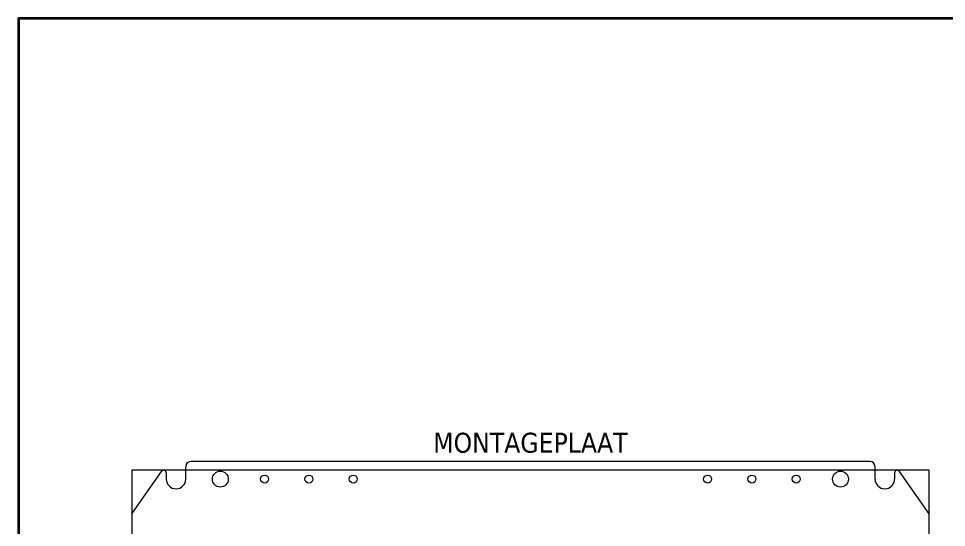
# Model space of a CAD drawing. Header units: millimetres. Extents: x 0 to 1975, y 0 to 1358.
# Drawn here: x 0 to 524, y 1070 to 1358 of the extents above; entities that cross this region are included whole.
import ezdxf
from ezdxf.enums import TextEntityAlignment as Align

# ---------------------------------------------------------------- set-up
doc = ezdxf.new("R2010")
doc.units = ezdxf.units.MM
for name, color, linetype, lineweight in [('ECAB_WORK', 6, 'Continuous', 5), ('EPLAN201', 73, 'Continuous', 9), ('EPLAN400', 5, 'Continuous', 9), ('EPLAN451', 73, 'Continuous', 9), ('EPLAN452', 73, 'Continuous', 9), ('EPLAN490', 5, 'Continuous', 5), ('EPLAN492', 5, 'Continuous', 5), ('EPLAN500', 7, 'Continuous', 9), ('EPLAN501', 7, 'Continuous', 9), ('EPLAN503', 7, 'Continuous', 9), ('EPLAN504', 7, 'Continuous', 9), ('KASTEN', 1, 'Continuous', 5)]:
    doc.layers.add(name, color=color, linetype=linetype, lineweight=lineweight)
doc.styles.add('Tahoma', font='')
doc.styles.get('Tahoma').set_extended_font_data('Tahoma')

# ---------------------------------------------------------------- blocks, each defined once
blk = doc.blocks.new('EPLFRAME')
at = {"layer": 'EPLAN201', "linetype": 'Continuous', "lineweight": 35, "ltscale": 4}
blk.add_lwpolyline([(0, 0), (1975, 0), (1975, 1357.5), (0, 1357.5)], close=True, dxfattribs=at)
blk.add_lwpolyline([(0, 0), (1975, 0), (1975, 1357.5), (0, 1357.5)], close=True, dxfattribs=at)
at = {"layer": 'EPLAN451', "color": 73, "style": 'Tahoma'}
for tag, p, height in [('14_10000', (1765, 76.5), 11.29), ('14_10011', (590, 57.5), 15.8), ('14_10021', (1850, 54), 8.13), ('14_3010', (1750, 34), 8.13)]:
    blk.add_attdef(tag, p, '', height=height, dxfattribs=at)
for tag, height, p in [('14_10015', 15.8, (281.25, 60)), ('14_10016', 11.29, (281.25, 35)), ('14_10017', 11.29, (281.25, 10))]:
    blk.add_attdef(tag, text='', height=height, dxfattribs=at).set_placement(p, align=Align.CENTER)
at = {"layer": 'EPLAN452', "color": 73, "style": 'Tahoma'}
for tag, p, height in [('4_11011', (1160, 57.5), 15.8), ('4_11020', (1750, 54), 8.13), ('4_11024', (1850, 35), 8.13), ('4_11042', (1750, 7.5), 11.29), ('4_11043', (1874.83, 8), 11.29)]:
    blk.add_attdef(tag, p, '', height=height, dxfattribs=at)
blk = doc.blocks.new('EPLSYM_LibrarySPECIAL_Symbol11_Variant0_Placement8_3')
at = {"layer": 'EPLAN400', "color": 5, "style": 'Tahoma'}
blk.add_attdef('17_20010', text='', height=11.29, dxfattribs=at).set_placement((-1.5, -0.5), align=Align.BOTTOM_CENTER)
at = {"layer": 'EPLAN500', "color": 7, "style": 'Tahoma'}
blk.add_attdef('17_20027', text='', height=1.63, dxfattribs=at).set_placement((-1.5, -21.95), align=Align.BOTTOM_CENTER)
at = {"layer": 'EPLAN501', "color": 7, "style": 'Tahoma'}
blk.add_attdef('17_20011', text='', height=1.63, dxfattribs=at).set_placement((-1.5, -27.35), align=Align.BOTTOM_CENTER)
at = {"layer": 'EPLAN503', "color": 7, "style": 'Tahoma'}
blk.add_attdef('17_20024', text='', height=1.63, dxfattribs=at).set_placement((-1.5, -30.05), align=Align.BOTTOM_CENTER)
at = {"layer": 'EPLAN504', "color": 7, "style": 'Tahoma'}
blk.add_attdef('17_20901[1]', text='', height=1.63, dxfattribs=at).set_placement((-1.5, -24.65), align=Align.BOTTOM_CENTER)
blk = doc.blocks.new('EPLSYM_LibrarySPECIAL_Symbol12_Variant0_Placement8_128')
at = {"layer": 'ECAB_WORK'}
blk.add_lwpolyline([(0, -40), (450, -40), (450, 0), (0, 0)], close=True, dxfattribs=at)
at = {"layer": 'EPLAN490', "color": 5, "style": 'Tahoma'}
blk.add_attdef('17_20010', text='', height=5.87, dxfattribs=at).set_placement((0, 1.88), align=Align.BOTTOM_CENTER)
at = {"layer": 'EPLAN492', "color": 5, "style": 'Tahoma'}
blk.add_attdef('17_20200[1]', text='', height=8.13, dxfattribs=at).set_placement((0, -11.62), align=Align.BOTTOM_CENTER)

msp = doc.modelspace()

# ---------------------------------------------------------------- linework, layer by layer
at = {"layer": 'KASTEN', "linetype": 'Continuous', "ltscale": 4}
for p, q in [((480.38, 1107.47), (97.37, 1107.47)), ((63.88, 1077.87), (80.64, 1101.84)), ((83.38, 1100.97), (83.38, 1097.47)), ((94.37, 1097.47), (94.37, 1104.47)), ((483.38, 1097.47), (483.38, 1104.47)), ((494.37, 1100.97), (494.37, 1097.47)), ((513.88, 1077.87), (497.11, 1101.84)), ((63.88, 1077.87), (63.88, 567.08)), ((513.88, 567.08), (513.88, 1077.87))]:
    msp.add_line(p, q, dxfattribs=at)
for centre, radius in [((113.88, 1097.47), 4.5), ((138.88, 1097.47), 2.25), ((163.88, 1097.47), 2.25), ((188.88, 1097.47), 2.25), ((388.88, 1097.47), 2.25), ((413.88, 1097.47), 2.25), ((438.88, 1097.47), 2.25), ((463.88, 1097.47), 4.5)]:
    msp.add_circle(centre, radius, dxfattribs=at)
for centre, radius, start, end in [((97.37, 1104.47), 3, 90, 180), ((480.38, 1104.47), 3, 0, 90), ((81.88, 1100.97), 1.5, 0, 145.0168), ((495.88, 1100.97), 1.5, 34.9832, 180), ((88.88, 1097.47), 5.5, 180, 0), ((488.88, 1097.47), 5.5, 180, 0)]:
    msp.add_arc(centre, radius, start, end, dxfattribs=at)

# ---------------------------------------------------------------- block references
for name, p in [('EPLFRAME', (0, 0)), ('EPLSYM_LibrarySPECIAL_Symbol12_Variant0_Placement8_128', (63.88, 1102.47))]:
    msp.add_blockref(name, p)
ref = msp.add_blockref('EPLSYM_LibrarySPECIAL_Symbol11_Variant0_Placement8_3', (63.88, 1107.47))
ref.add_attrib('17_20010', 'MONTAGEPLAAT', dxfattribs={"layer": 'EPLAN400', "color": 5, "height": 11.2875, "style": 'Tahoma'}).set_placement((288.88, 1108.97), align=Align.BOTTOM_CENTER)

doc.saveas('drawing.dxf')
